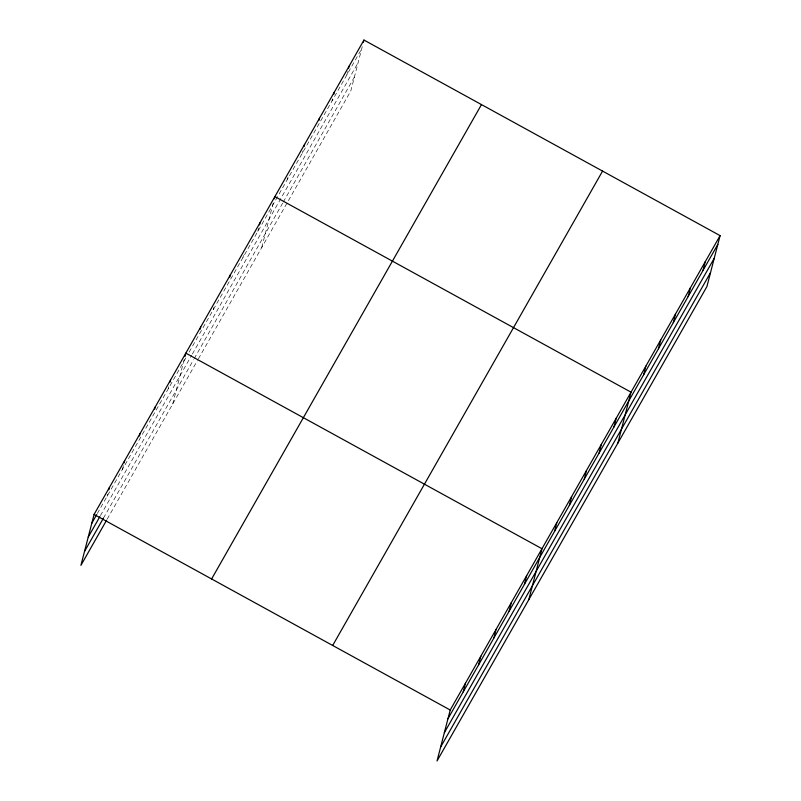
<?xml version="1.0" encoding="UTF-8"?>
<svg xmlns="http://www.w3.org/2000/svg" width="801" height="801" viewBox="0 0 801 801"><rect width="100%" height="100%" fill="white"/><g stroke="black" fill="none" stroke-linecap="round" stroke-linejoin="round"><path stroke-width="0.6" stroke-dasharray="4 3" d="M107.114 496.3L107.674 494.107M122.403 469.416L123.534 465.041M168.29 388.775L168.851 386.583M172.666 404.074L184.43 358.608M213.266 309.707L213.827 307.524M242.953 257.532L243.514 255.339M257.792 231.439L258.643 228.155M261.727 247.529L273.491 202.062M287.479 179.254L288.05 177.071M302.327 153.171L302.888 150.978M332.014 100.986L332.575 98.793M346.853 74.893L347.704 71.609M362.262 46.618L350.788 90.984L198.027 359.509M97.322 513.501L186.673 356.455M189.146 352.11L361.702 48.801M100.455 515.594L191.729 355.163M192.35 354.072L358.097 62.728M103.469 518.107L193.582 359.719M194.202 358.628L282.643 203.174M283.264 202.082L354.392 77.066M107.214 519.128L197.406 360.59"/><path stroke-width="1.2" d="M720.089 235.634L450.212 710.016L437.036 760.95L706.913 286.578L720.089 235.634L363.964 40.05L94.087 514.422L80.911 565.366L106.603 520.209M108.816 489.731L109.377 487.549M124.105 462.858L124.666 460.665M139.394 435.974L139.965 433.782M154.693 409.091L155.254 406.898M169.982 382.207L170.553 380.024M184.991 356.425L185.842 353.141L541.967 548.725L528.8 599.659M200.12 329.241L200.691 327.048M229.807 277.056L230.368 274.863M259.494 224.871L260.055 222.688M274.332 198.778L274.903 196.595L631.028 392.18L617.861 443.113M304.02 146.603L304.59 144.41M318.868 120.51L319.429 118.318M333.707 94.418L334.277 92.235M348.555 68.325L349.116 66.143M363.394 42.243L363.964 40.05M463.238 691.884L465.501 683.133M478.537 665L480.8 656.249M493.827 638.127L496.089 629.366M509.116 611.243L511.388 602.482M524.415 584.36L526.678 575.609M554.552 531.383L556.815 522.632M569.391 505.301L571.654 496.54M584.239 479.208L586.502 470.447M599.078 453.116L601.341 444.365M613.926 427.023L616.189 418.272M643.614 374.838L645.876 366.087M658.452 348.755L660.715 339.994M673.301 322.663L675.563 313.902M688.139 296.57L690.402 287.819M702.978 270.478L705.25 261.727M91.825 523.183L96.711 514.582M88.22 537.101L99.845 516.675M84.505 551.448L103.469 518.107M211.604 578.973L481.481 104.591M332.685 645.466L602.572 171.094M447.949 718.767L717.826 244.385M444.345 732.685L714.222 258.312M440.64 747.033L710.517 272.65M94.087 514.422L450.212 710.016"/></g></svg>
